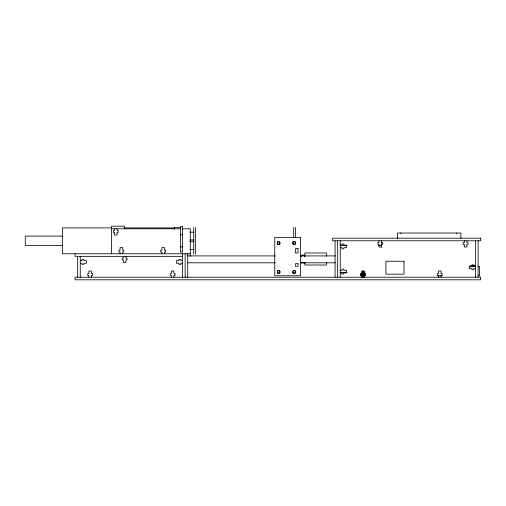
<?xml version="1.0" encoding="UTF-8"?>
<svg xmlns="http://www.w3.org/2000/svg" width="506" height="506" viewBox="0 0 506 506"><rect width="100%" height="100%" fill="white"/><g stroke="black" fill="none" stroke-linecap="round" stroke-linejoin="round"><path stroke-width="0.76" d="M301.386 256.472L301.778 255.087L304.599 255.087L304.833 256.472M301.386 262.443L301.152 262.924M304.599 262.924L304.833 262.443M180.402 227.485L174.368 227.485L174.368 229.275M111.263 227.915L62.352 227.915L62.352 253.765L190.307 253.765M123.881 227.915L174.368 227.915M111.465 228.775L180.402 228.775M182.552 228.775L190.307 228.775L190.307 256.352M189.826 232.222L193.754 232.222M180.402 234.809L182.552 234.809M62.352 236.1L25.3 236.1L25.3 245.581L62.352 245.581M189.826 239.977L193.754 239.977M189.826 241.704L193.754 241.704M277.339 241.723L279.274 241.723M295.434 241.723L292.847 241.723L292.847 244.303M381.606 242.494L382.726 242.494L382.726 244.392L381.606 244.392M279.274 244.303L277.339 244.303L277.339 242.368M293.493 244.303L295.434 244.303L295.434 242.368M340.247 245.081L341.974 245.081L341.974 243.962L343.865 243.962L343.865 245.081L346.452 245.081L346.452 247.668L343.865 247.668L343.865 248.788L341.974 248.788L341.974 247.668L340.247 247.668M340.247 245.644L347.141 245.644M378.545 245.644L381.606 245.644M180.402 246.871L182.552 246.871M381.606 246.979L379.026 246.979L379.026 244.392L377.906 244.392L377.906 242.494L379.026 242.494L379.026 240.774M189.826 249.458L193.754 249.458M187.511 255.916L275.232 255.916M300.52 255.916L335.295 255.916M182.552 256.352L75.084 256.352L75.084 253.765M80.258 260.66L81.978 260.66L81.978 259.54L83.876 259.54L83.876 260.66L86.456 260.66L86.456 263.246L83.876 263.246L83.876 264.366L81.978 264.366L81.978 263.246L80.258 263.246M182.552 260.66L180.832 260.66L180.832 259.54L178.934 259.54L178.934 260.66L176.347 260.66L176.347 263.246L178.934 263.246L178.934 264.366L180.832 264.366L180.832 263.246L182.552 263.246M187.511 262.81L275.232 262.81M300.52 262.81L335.295 262.81M301.544 262.443L301.778 262.911L304.599 262.911M471.87 265.416L474.211 265.416M475.532 266.023L473.806 266.023L473.806 264.897L471.908 264.897L471.908 266.023L469.328 266.023L469.328 268.604L471.908 268.604L471.908 269.723L473.806 269.723L473.806 268.604L475.532 268.604M472.515 266.276L475.532 266.276M469.378 266.713L475.748 266.713M478.069 266.713L479.625 266.713L479.625 275.757L478.17 275.757M340.247 270.33L341.974 270.33L341.974 269.211L343.865 269.211L343.865 270.33L346.452 270.33L346.452 272.911L343.865 272.911L343.865 274.037L341.974 274.037L341.974 272.911L340.247 272.911M277.339 270.596L279.274 270.596M293.493 270.596L295.434 270.596M340.247 272.354L347.141 272.354M279.274 273.183L277.339 273.183L277.339 271.241M293.493 273.183L295.434 273.183L295.434 271.241M361.79 273.601L360.67 273.601L360.67 275.498L361.79 275.498M364.377 273.601L365.496 273.601L365.496 275.498L364.377 275.498M437.627 275.757L441.523 275.757M301.152 255.087L301.544 256.472M478.113 240.774L478.113 277.225M475.532 240.774L475.532 277.225M466.911 240.774L466.911 242.494L468.031 242.494L468.031 244.392L466.911 244.392L466.911 246.979L464.331 246.979L464.331 244.392L463.205 244.392L463.205 242.494L464.331 242.494L464.331 240.774M460.884 238.446L460.884 233.019L397.463 233.019L397.463 238.446M456.292 233.019L456.292 233.797M441.061 277.225L441.061 275.498L442.181 275.498L442.181 273.601L441.061 273.601L441.061 271.02L438.481 271.02L438.379 273.601L437.26 273.601L437.26 275.498L438.379 275.498L438.379 277.225M400.847 233.019L400.847 233.797M381.606 240.774L381.606 247.213M365.237 273.493L365.237 275.732M364.807 273.493L364.807 275.732M364.377 277.225L364.377 271.02L361.79 271.02L361.79 277.225M363.947 271.26L363.947 277.225M363.51 271.26L363.51 277.225M363.08 271.26L363.08 277.225M362.65 271.26L362.65 277.225M362.22 271.26L362.22 277.225M361.36 273.493L361.36 275.732M360.93 273.493L360.93 275.732M340.247 240.774L340.247 277.225M337.66 240.774L337.66 277.225M335.08 240.774L335.08 277.225M326.452 256.276L326.452 252.975L304.909 252.975L304.909 256.561M326.452 262.304L326.452 265.017L304.909 265.017L304.909 262.304M301.462 255.549L301.462 256.561M295.434 227.485L295.434 237.384M293.708 227.485L293.708 237.656M292.847 271.241L292.847 273.183M279.926 242.368L279.926 244.303M279.926 271.241L279.926 273.183M195.48 227.485L195.48 254.195M193.754 227.485L193.754 254.195M187.726 253.765L187.726 277.225M185.139 253.765L185.139 277.225M182.552 253.765L182.552 277.225M173.938 277.225L173.938 275.498L175.057 275.498L175.057 273.601L173.938 273.601L173.938 271.02L171.351 271.02L171.351 273.601L170.231 273.601L170.231 275.498L171.351 275.498L171.351 277.225M164.456 253.765L164.456 252.045L165.582 252.045L165.582 250.147L164.456 250.147L164.456 247.56L161.876 247.56L161.876 250.147L160.756 250.147L160.756 252.045L161.876 252.045L161.876 253.765M125.924 256.352L125.924 258.073L127.044 258.073L127.044 259.97L125.924 259.97L125.924 262.557L123.337 262.557L123.337 259.97L122.218 259.97L122.218 258.073L123.337 258.073L123.337 256.352M124.394 228.775L124.394 226.195L111.465 226.195L111.465 253.765M122.667 253.765L122.667 252.045L123.787 252.045L123.787 250.147L122.667 250.147L122.667 247.56L120.086 247.56L120.086 250.147L118.961 250.147L118.961 252.045L120.086 252.045L120.086 253.765M117.069 228.775L117.069 230.502L118.189 230.502L118.189 232.399L117.069 232.399L117.069 234.98L114.482 234.98L114.482 232.399L113.363 232.399L113.363 230.502L114.482 230.502L114.482 228.775M91.459 277.225L91.459 275.498L92.579 275.498L92.579 273.601L91.459 273.601L91.459 271.02L88.873 271.02L88.873 273.601L87.753 273.601L87.753 275.498L88.873 275.498L88.873 277.225M80.258 256.352L80.258 277.225M77.671 256.352L77.671 277.225M182.552 226.625L180.402 226.625L180.402 252.083L182.552 252.045L182.552 226.625M300.602 237.415L274.752 237.415L274.752 275.77L300.602 275.77L300.602 237.415M480.7 238.187L332.493 238.187L332.493 240.774L480.7 240.774L480.7 238.187M298.015 248.617L295.434 248.617L295.434 252.924L298.015 252.924L298.015 248.617M404.009 261.235L385.914 261.235L385.914 274.157L404.009 274.157L404.009 261.235M298.015 263.702L295.434 263.702L295.434 266.289L298.015 266.289L298.015 263.702M480.7 277.225L75.084 277.225L75.084 279.805L480.7 279.805L480.7 277.225M277.984 244.132A1.29 1.29 0 0 0 279.926 243.013A1.29 1.29 0 0 0 277.984 241.893A1.29 1.29 0 0 0 277.984 244.132M277.984 273.006A1.29 1.29 0 0 0 279.926 271.893A1.29 1.29 0 0 0 277.984 270.773A1.29 1.29 0 0 0 277.984 273.006M293.493 244.132A1.29 1.29 0 0 0 295.434 243.013A1.29 1.29 0 0 0 293.493 241.893A1.29 1.29 0 0 0 293.493 244.132M293.493 273.006A1.29 1.29 0 0 0 295.434 271.893A1.29 1.29 0 0 0 293.493 270.773A1.29 1.29 0 0 0 293.493 273.006"/></g></svg>
